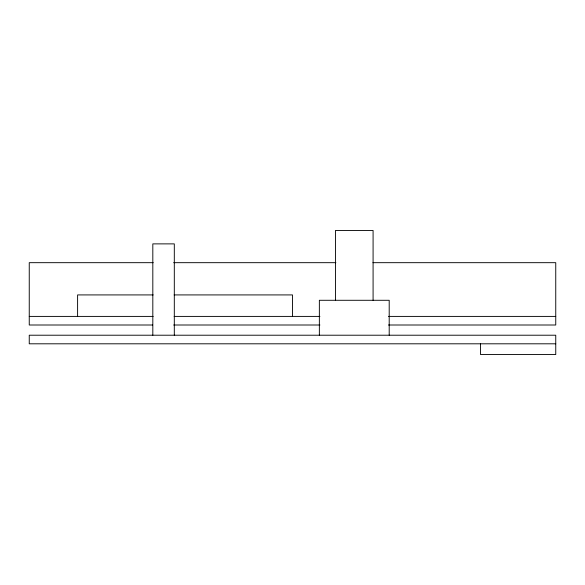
<?xml version="1.0" encoding="UTF-8"?>
<svg xmlns="http://www.w3.org/2000/svg" width="585" height="585" viewBox="0 0 585 585"><rect width="100%" height="100%" fill="white"/><g stroke="black" fill="none" stroke-linecap="round" stroke-linejoin="round"><path stroke-width="0.88" d="M153.204 262.68L29.25 262.68L29.25 325.004L152.648 325.004M173.672 262.68L335.885 262.68M372.938 262.68L555.75 262.68L555.75 325.004L388.477 325.004M153.182 294.92L77.6 294.92L77.6 316.405M174.125 294.92L292.5 294.92L292.5 316.405M29.25 316.405L153.182 316.405M174.125 316.405L319.922 316.405M388.477 316.405L555.75 316.405M173.672 325.004L319.922 325.004M555.75 343.805L29.25 343.805L29.25 335.212L555.75 335.212L555.75 354.554L480.534 354.554L480.534 343.805M389.2 335.212L389.2 300.288L319.359 300.288L319.359 335.212M373.084 300.288L373.084 230.446L335.483 230.446L335.483 300.288M174.308 335.212L174.308 243.879L152.817 243.879L152.817 335.212"/></g></svg>
